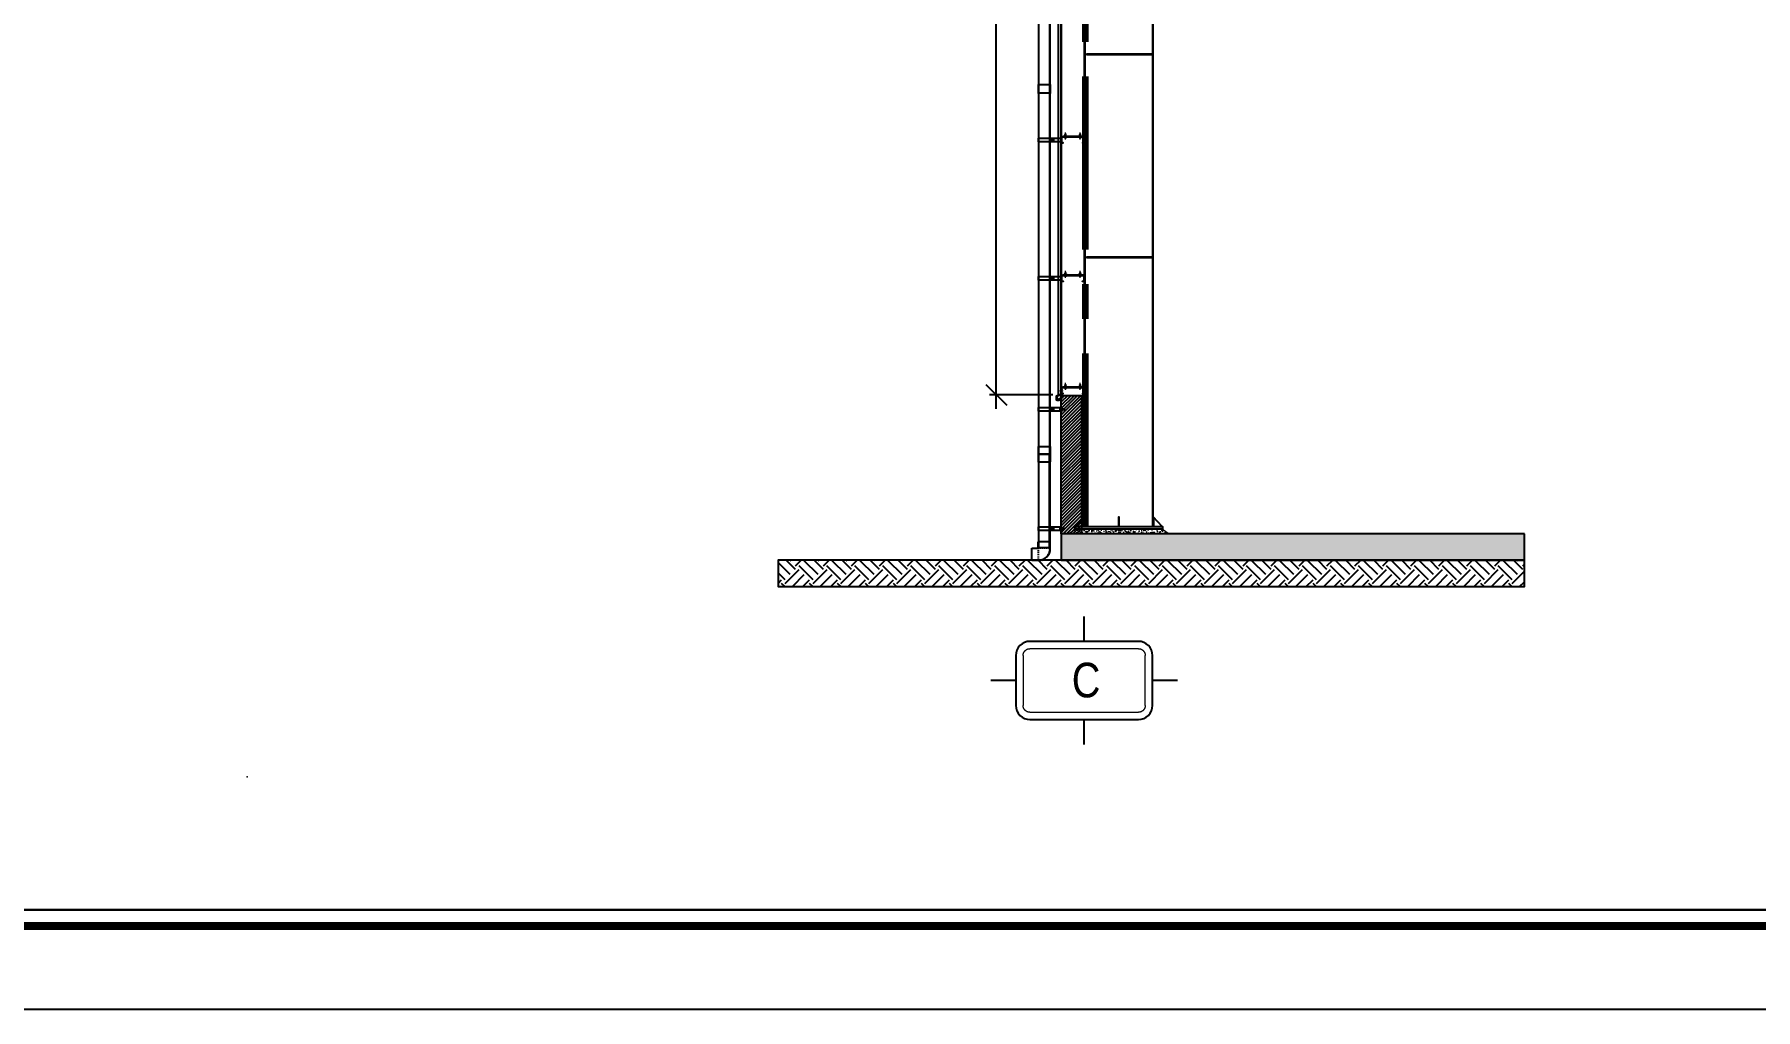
# Model space of a CAD drawing. Header units: inches. Extents: x 1359 to 46357, y -3807 to 191.
# Drawn here: x 23952.6 to 24139, y -1109.3 to -1003.7 of the extents above; entities that cross this region are included whole.
import ezdxf
from ezdxf.enums import TextEntityAlignment as Align

# ---------------------------------------------------------------- set-up
doc = ezdxf.new("R2010")
doc.units = ezdxf.units.IN
doc.header["$MEASUREMENT"] = 0
for name, pattern in [('CENTER', [2, 1.25, -0.25, 0.25, -0.25]), ('CENTER2', [28.575, 19.05, -3.175, 3.175, -3.175]), ('DASHED2', [9.525, 6.35, -3.175]), ('HIDDEN', [0.375, 0.25, -0.125])]:
    doc.linetypes.add(name, pattern=pattern)
for name, color, linetype in [('2', 2, 'Continuous'), ('2NET-VE', 8, 'Continuous'), ('3', 3, 'Continuous'), ('5', 5, 'Continuous'), ('7', 7, 'Continuous'), ('CAUTAO', 7, 'Continuous'), ('DASHED', 8, 'DASHED2'), ('DIM', 8, 'Continuous'), ('DOWNPOUT', 52, 'Continuous'), ('flashing', 6, 'Continuous'), ('GIANG', 1, 'Continuous'), ('ROOFING', 4, 'Continuous'), ('STRUCTURE', 1, 'Continuous')]:
    doc.layers.add(name, color=color, linetype=linetype)
for name, color, linetype, lineweight in [('251', 251, 'Continuous', 9), ('8', 8, 'CENTER2', 13), ('S-GRID-LINES', 1, 'Continuous', 0), ('S-STEEL-BEAM', 3, 'Continuous', 0), ('Z-DIMENSIONS', 1, 'Continuous', 0)]:
    doc.layers.add(name, color=color, linetype=linetype, lineweight=lineweight)
doc.styles.add('hx2', font='VHARIALN.TTF')
doc.styles.add('ST1', font='vntimeh.shx', dxfattribs={"width": 0.6})
doc.styles.add('ST4', font='VHARIALN.TTF')
doc.dimstyles.new('150', dxfattribs={"dimtxt": 3, "dimasz": 1.5, "dimexe": 0.5, "dimexo": 0.5, "dimgap": 1, "dimtad": 1, "dimdec": 0, "dimlfac": 150, "dimzin": 0, "dimdsep": 46, "dimtxsty": 'ST1', "dimblk": 'OBLIQUE', "dimcen": 1, "dimdle": 1, "dimclrd": 8, "dimclre": 8, "dimclrt": 3, "dimadec": 0, "dimazin": 0, "dimtfac": 1, "dimtdec": 0, "dimtix": 1, "dimtmove": 1, "dimatfit": 3, "dimfxl": 0, "dimtfill": 1, "dimtolj": 1, "dimtzin": 0, "dimlwd": -1, "dimlwe": -1, "dimarcsym": 1})

# ---------------------------------------------------------------- blocks, each defined once
blk = doc.blocks.new('A2SBCVN-D')
at = {"layer": '2', "color": 157, "linetype": 'Continuous'}
blk.add_lwpolyline([(0, 420), (594, 420), (594, 0), (0, 0)], close=True, dxfattribs=at)
at = {"layer": '2', "color": 167, "linetype": 'Continuous', "const_width": 0.871}
blk.add_lwpolyline([(10.59, 9.07), (583.41, 9.07), (583.41, 410.93), (10.59, 410.93)], close=True, dxfattribs=at)
at = {"layer": '2', "color": 147, "linetype": 'Continuous'}
blk.add_lwpolyline([(12.33, 10.81), (581.67, 10.81), (581.67, 409.19), (12.33, 409.19)], close=True, dxfattribs=at)
at = {"layer": '3', "ltscale": 0.5, "style": 'ST4'}
for tag, p in [('TENBANVE', (551.34, 319.39)), ('STT', (569.26, 24.56))]:
    blk.add_attdef(tag, text='', height=3, dxfattribs=at).set_placement(p, align=Align.MIDDLE_CENTER)
blk = doc.blocks.new('*A814')
at = {"layer": 'S-STEEL-BEAM', "color": 2, "linetype": 'Continuous', "lineweight": 0}
for p, q in [((152.638, 276.631), (149.088, 276.631)), ((149.088, 276.631), (149.088, 276.581)), ((149.088, 276.581), (152.638, 276.581))]:
    blk.add_line(p, q, dxfattribs=at)
blk = doc.blocks.new('*U7')
at = {"layer": '2NET-VE', "ltscale": 0.5}
for p, q in [((0, 8), (12, 8)), ((26, 7), (26, 7)), ((0, -8), (12, -8)), ((26, -7), (26, -7))]:
    blk.add_line(p, q, dxfattribs=at)
at = {"layer": '7', "linetype": 'Continuous'}
for p, q in [((25, 6), (26, 8)), ((25, -6), (27, 6)), ((26, 8), (27, 6)), ((27, 6), (28, 8)), ((27, -6), (28, 6)), ((28, 6), (30, 8)), ((28, 8), (28, 6)), ((29, -6), (30, 6)), ((30, 6), (32, 8)), ((30, 8), (30, 6)), ((31, -6), (32, 6)), ((32, 6), (34, 8)), ((32, 8), (32, 6)), ((33, -6), (34, 6)), ((33, -6), (34, 6)), ((34, 8), (34, 6)), ((34, 6), (35, 8)), ((35, 8), (36, 6)), ((35, -6), (36, 6)), ((36, 6), (37, 8)), ((37, 8), (38, 6)), ((37, -6), (38, 6)), ((37, -6), (38, 6)), ((37, -6), (38, 6)), ((38, 6), (39, 8)), ((39, 8), (40, 6)), ((39, -6), (40, 6)), ((45, 6), (40, 6)), ((45, 6), (45, -6)), ((25, -6), (24, -6)), ((25, -6), (26, -8)), ((25, -6), (25, -6)), ((26, -8), (27, -6)), ((27, -6), (28, -8)), ((28, -8), (29, -6)), ((29, -6), (30, -8)), ((30, -8), (31, -6)), ((31, -6), (32, -8)), ((32, -8), (33, -6)), ((33, -8), (35, -6)), ((33, -6), (33, -8)), ((35, -8), (37, -6)), ((35, -6), (35, -8)), ((37, -6), (37, -8)), ((37, -8), (39, -6)), ((39, -6), (45, -6))]:
    blk.add_line(p, q, dxfattribs=at)
at = {"layer": '8', "ltscale": 10}
blk.add_line((-33, 0), (68, 0), dxfattribs=at)
at = {"layer": '8', "linetype": 'Continuous'}
for p, q in [((-10, 9), (-10, 12)), ((-10, -12), (-10, 12)), ((-1, 15), (-9, 15)), ((-1, 9), (-9, 9)), ((0, 9), (0, 12)), ((0, -12), (0, 12)), ((12, -18), (12, 18)), ((12, 18), (14, 18)), ((14, -18), (14, 18)), ((14, 9), (14, 12)), ((14, -12), (14, 12)), ((15, 15), (23, 15)), ((15, 9), (23, 9)), ((24, 9), (24, 12)), ((24, -12), (24, 12)), ((-10, -9), (-10, -12)), ((-1, -9), (-9, -9)), ((-9, -15), (-1, -15)), ((0, -9), (0, -12)), ((12, -18), (14, -18)), ((14, -9), (14, -12)), ((15, -9), (23, -9)), ((23, -15), (15, -15)), ((24, -9), (24, -12))]:
    blk.add_line(p, q, dxfattribs=at)
for centre, radius, start, end in [((-5, 12), 5.58, 146.602, 180), ((-6, 12), 4.1, 180, 228.5476), ((-6, 6), 4.1, 131.4524, 180), ((-6, 12), 5.58, 0, 33.398), ((-4, 12), 4.1, 311.4524, 0), ((-4, 6), 4.1, 0, 48.5476), ((20, 12), 5.58, 146.602, 180), ((18, 12), 4.1, 180, 228.5476), ((18, 6), 4.1, 131.4524, 180), ((19, 12), 5.58, 0, 33.398), ((20, 12), 4.1, 311.4524, 0), ((20, 6), 4.1, 0, 48.5476), ((-6, -6), 4.1, 180, 228.5476), ((-6, -12), 4.1, 131.4524, 180), ((-5, -12), 5.58, 180, 213.398), ((-4, -6), 4.1, 311.4524, 0), ((-4, -12), 4.1, 0, 48.5476), ((-6, -12), 5.58, 326.602, 0), ((18, -6), 4.1, 180, 228.5476), ((18, -12), 4.1, 131.4524, 180), ((20, -12), 5.58, 180, 213.398), ((20, -6), 4.1, 311.4524, 0), ((20, -12), 4.1, 0, 48.5476), ((19, -12), 5.58, 326.602, 0)]:
    blk.add_arc(centre, radius, start, end, dxfattribs=at)
blk = doc.blocks.new('*U8')
at = {"layer": '2NET-VE', "ltscale": 0.5}
for p, q in [((0, 8), (12, 8)), ((26, 7), (26, 7)), ((0, -8), (12, -8)), ((26, -7), (26, -7))]:
    blk.add_line(p, q, dxfattribs=at)
at = {"layer": '7', "linetype": 'Continuous'}
for p, q in [((25, 6), (26, 8)), ((25, -6), (27, 6)), ((26, 8), (27, 6)), ((27, 6), (28, 8)), ((27, -6), (28, 6)), ((28, 6), (30, 8)), ((28, 8), (28, 6)), ((29, -6), (30, 6)), ((30, 6), (32, 8)), ((30, 8), (30, 6)), ((31, -6), (32, 6)), ((32, 6), (34, 8)), ((32, 8), (32, 6)), ((33, -6), (34, 6)), ((33, -6), (34, 6)), ((34, 8), (34, 6)), ((34, 6), (35, 8)), ((35, 8), (36, 6)), ((35, -6), (36, 6)), ((36, 6), (37, 8)), ((37, 8), (38, 6)), ((37, -6), (38, 6)), ((37, -6), (38, 6)), ((37, -6), (38, 6)), ((38, 6), (39, 8)), ((39, 8), (40, 6)), ((39, -6), (40, 6)), ((45, 6), (40, 6)), ((45, 6), (45, -6)), ((25, -6), (24, -6)), ((25, -6), (26, -8)), ((25, -6), (25, -6)), ((26, -8), (27, -6)), ((27, -6), (28, -8)), ((28, -8), (29, -6)), ((29, -6), (30, -8)), ((30, -8), (31, -6)), ((31, -6), (32, -8)), ((32, -8), (33, -6)), ((33, -8), (35, -6)), ((33, -6), (33, -8)), ((35, -8), (37, -6)), ((35, -6), (35, -8)), ((37, -6), (37, -8)), ((37, -8), (39, -6)), ((39, -6), (45, -6))]:
    blk.add_line(p, q, dxfattribs=at)
at = {"layer": '8', "ltscale": 10}
blk.add_line((-33, 0), (68, 0), dxfattribs=at)
at = {"layer": '8', "linetype": 'Continuous'}
for p, q in [((-10, 9), (-10, 12)), ((-10, -12), (-10, 12)), ((-1, 15), (-9, 15)), ((-1, 9), (-9, 9)), ((0, 9), (0, 12)), ((0, -12), (0, 12)), ((12, -18), (12, 18)), ((12, 18), (14, 18)), ((14, -18), (14, 18)), ((14, 9), (14, 12)), ((14, -12), (14, 12)), ((15, 15), (23, 15)), ((15, 9), (23, 9)), ((24, 9), (24, 12)), ((24, -12), (24, 12)), ((-10, -9), (-10, -12)), ((-1, -9), (-9, -9)), ((-9, -15), (-1, -15)), ((0, -9), (0, -12)), ((12, -18), (14, -18)), ((14, -9), (14, -12)), ((15, -9), (23, -9)), ((23, -15), (15, -15)), ((24, -9), (24, -12))]:
    blk.add_line(p, q, dxfattribs=at)
for centre, radius, start, end in [((-5, 12), 5.58, 146.602, 180), ((-6, 12), 4.1, 180, 228.5476), ((-6, 6), 4.1, 131.4524, 180), ((-6, 12), 5.58, 0, 33.398), ((-4, 12), 4.1, 311.4524, 0), ((-4, 6), 4.1, 0, 48.5476), ((20, 12), 5.58, 146.602, 180), ((18, 12), 4.1, 180, 228.5476), ((18, 6), 4.1, 131.4524, 180), ((19, 12), 5.58, 0, 33.398), ((20, 12), 4.1, 311.4524, 0), ((20, 6), 4.1, 0, 48.5476), ((-6, -6), 4.1, 180, 228.5476), ((-6, -12), 4.1, 131.4524, 180), ((-5, -12), 5.58, 180, 213.398), ((-4, -6), 4.1, 311.4524, 0), ((-4, -12), 4.1, 0, 48.5476), ((-6, -12), 5.58, 326.602, 0), ((18, -6), 4.1, 180, 228.5476), ((18, -12), 4.1, 131.4524, 180), ((20, -12), 5.58, 180, 213.398), ((20, -6), 4.1, 311.4524, 0), ((20, -12), 4.1, 0, 48.5476), ((19, -12), 5.58, 326.602, 0)]:
    blk.add_arc(centre, radius, start, end, dxfattribs=at)
blk = doc.blocks.new('*U71')
at = {"layer": '2', "color": 2, "ltscale": 0.015}
for p, q in [((-65, 248), (-65, 250)), ((-65, 2), (-65, 0))]:
    blk.add_line(p, q, dxfattribs=at)
blk.add_lwpolyline([(-65, 20), (-64, 20), (-64, 1), (-1, 1), (-1, 249), (-64, 249), (-64, 230), (-65, 230), (-65, 250), (0, 250), (0, 0), (-65, 0), (-65, 20), (-63, 20)], dxfattribs=at)
at = {"layer": '5'}
for points in [[(8, 235), (0, 235), (0, -10), (8, -10)], [(8, 235), (8, -10)]]:
    blk.add_lwpolyline(points, dxfattribs=at)
at = {"layer": 'GIANG', "xscale": 0.75, "yscale": 0.75, "zscale": 0.75}
for name, p in [('*U8', (-1, 205)), ('*U7', (-1, 45))]:
    blk.add_blockref(name, p, dxfattribs=at)
blk = doc.blocks.new('*U835')
at = {"layer": 'GIANG', "xscale": 0.005000000000000001, "yscale": 0.005000000000000001, "zscale": 0.005000000000000001, "rotation": 90}
blk.add_blockref('*U71', (0.512, 0.002), dxfattribs=at)
blk = doc.blocks.new('*U836')
at = {"layer": 'DIM', "color": 0, "linetype": 'ByBlock', "lineweight": -2, "transparency": 16777216}
blk.add_blockref('*U835', (0, 0), dxfattribs=at)
blk = doc.blocks.new('*U842')
at = {"layer": 'GIANG', "xscale": 0.005000000000000001, "yscale": 0.005000000000000001, "zscale": 0.005000000000000001, "rotation": 90}
blk.add_blockref('*U71', (0.512, 0.002), dxfattribs=at)
blk = doc.blocks.new('*U843')
at = {"layer": 'DIM', "color": 0, "linetype": 'ByBlock', "lineweight": -2, "transparency": 16777216}
blk.add_blockref('*U842', (0, 0), dxfattribs=at)
blk = doc.blocks.new('*U844')
at = {"layer": 'GIANG', "xscale": 0.005000000000000001, "yscale": 0.005000000000000001, "zscale": 0.005000000000000001, "rotation": 90}
blk.add_blockref('*U71', (0.512, 0.002), dxfattribs=at)
blk = doc.blocks.new('*U845')
at = {"layer": 'DIM', "color": 0, "linetype": 'ByBlock', "lineweight": -2, "transparency": 16777216}
blk.add_blockref('*U844', (0, 0), dxfattribs=at)
blk = doc.blocks.new('TENTRUC')
at = {"layer": '7'}
for p, q in [((0, 8.27), (0, 10.26)), ((-7.48, 5.13), (-5.48, 5.13)), ((5.48, 5.13), (7.48, 5.13)), ((0, 0), (0, 2))]:
    blk.add_line(p, q, dxfattribs=at)
blk.add_lwpolyline([(-4.36, 8.27), (4.36, 8.27, -0.414214), (5.48, 7.14), (5.48, 3.12, -0.414214), (4.36, 2), (-4.36, 2, -0.414214), (-5.48, 3.12), (-5.48, 7.14, -0.414214)], format="xyb", close=True, dxfattribs=at)
at = {"layer": '8', "ltscale": 15}
blk.add_lwpolyline([(-4.36, 7.68), (4.36, 7.68, -0.414214), (4.9, 7.14), (4.9, 3.12, -0.414214), (4.36, 2.58), (-4.36, 2.58, -0.414214), (-4.9, 3.12), (-4.9, 7.14, -0.414214)], format="xyb", close=True, dxfattribs=at)
at = {"style": 'hx2'}
blk.add_attdef('TR', text='', height=3, dxfattribs=at).set_placement((-0.22, 3.54), align=Align.CENTER)
blk = doc.blocks.new('Short_Self_drilling')
at = {"layer": 'STRUCTURE', "color": 1, "linetype": 'Continuous'}
for p, q in [((6, 2), (-6, 2)), ((5, 4), (-5, 4)), ((-3, 3), (-5, 3)), ((3, 7), (-3, 7)), ((-3, 4), (-3, 7)), ((3, 3), (-3, 3)), ((-2, 3), (-2, 3)), ((6, 0), (0, 0)), ((2, 3), (2, 3)), ((2, -1), (2, 0)), ((3, 4), (3, 7)), ((5, 3), (3, 3)), ((3, -1), (-3, 0)), ((3, -3), (-3, -2)), ((3, -4), (-3, -3)), ((3, -6), (-3, -5)), ((3, -7), (-3, -6)), ((-2, -8), (-3, -8)), ((-2, -1), (-2, -1)), ((-2, -3), (-2, -2)), ((-2, -4), (-2, -4)), ((-2, -6), (-2, -5)), ((-2, -7), (-2, -7)), ((-2, -12), (-2, -8)), ((3, -9), (-1, -8)), ((2, -2), (2, -2)), ((2, -4), (2, -3)), ((2, -5), (2, -5)), ((2, -7), (2, -6)), ((2, -8), (2, -8)), ((2, -12), (2, -9))]:
    blk.add_line(p, q, dxfattribs=at)
blk.add_lwpolyline([(6, 1), (6, 2), (2, 3), (-2, 3), (-6, 2), (-6, 1)], close=True, dxfattribs=at)
for points in [[(-6, 1, -0.088869), (-6, 0), (0, 0)], [(0, 4), (0, 6, 0.338878), (-3, 6), (-3, 4)], [(3, 4), (3, 6, 0.338878), (0, 6), (0, 4)], [(0, -14), (-1, -12, -0.148657), (-1, -11), (-2, -8, -0.815006), (-1, -8, 0.150833), (-1, -9)], [(2, -12), (0, -14, -0.333596), (0, -14), (-2, -12)], [(2, -12), (2, -12, 0.52242), (1, -12), (0, -14)]]:
    blk.add_lwpolyline(points, format="xyb", dxfattribs=at)
for points in [[(3, -1), (2, -2), (-2, -1), (-3, 0), (-2, 0)], [(3, -3), (2, -3), (-2, -2), (-3, -2), (-2, -1), (2, -2), (3, -3)], [(3, -4), (2, -5), (-2, -4), (-3, -3), (-2, -3), (2, -4), (3, -4)], [(3, -6), (2, -6), (-2, -5), (-3, -5), (-2, -4), (2, -5), (3, -6)], [(3, -7), (2, -8), (-2, -7), (-3, -6), (-2, -6), (2, -7), (3, -7)], [(-2, -9), (-2, -8), (-3, -8), (-2, -7), (-2, -8)], [(-1, 0), (2, -1), (3, -1)], [(-1, -8), (2, -8), (3, -9)], [(3, -9), (2, -9), (-1, -9)]]:
    blk.add_lwpolyline(points, dxfattribs=at)
for centre, radius, start, end in [((-5, 3), 0.455, 109.7949, 250.2674), ((-3, 7), 0.429, 90.0311, 180.0311), ((3, 7), 0.429, 0.0311, 90.0311), ((5, 3), 0.435, 279.7276, 80.3347), ((10, 0), 3.74, 162.2963, 182.6103)]:
    blk.add_arc(centre, radius, start, end, dxfattribs=at)
blk = doc.blocks.new('HFR-1')
at = {"layer": 'STRUCTURE', "color": 1, "linetype": 'Continuous'}
for p, q in [((-6, 0), (6, 0)), ((-5, 1), (-3, 1)), ((5, 1), (3, 1)), ((-2, -1), (-3, -2)), ((-3, -2), (3, -1)), ((-3, -2), (3, -2)), ((-3, -2), (-2, -3)), ((-2, -2), (-3, -2)), ((-3, -2), (-2, -2)), ((-3, -3), (3, -3)), ((-3, -3), (-2, -3)), ((-2, -3), (-3, -3)), ((-2, -3), (-3, -4)), ((-3, -4), (3, -4)), ((-3, -4), (3, -4)), ((-3, -4), (-2, -4)), ((-3, -4), (-2, -5)), ((-2, -4), (-3, -4)), ((-3, -5), (3, -5)), ((-3, -5), (-2, -5)), ((-2, -5), (-3, -5)), ((-2, -5), (-3, -6)), ((-3, -6), (3, -6)), ((-3, -7), (3, -6)), ((-3, -6), (-2, -6)), ((-2, -6), (-3, -7)), ((-3, -7), (3, -7)), ((-3, -7), (-2, -7)), ((-3, -7), (-2, -8)), ((-2, -7), (-3, -7)), ((-3, -8), (3, -8)), ((-3, -8), (-2, -8)), ((-2, -8), (-3, -8)), ((-2, -8), (-3, -9)), ((-3, -9), (3, -9)), ((-3, -9), (-2, -9)), ((-3, -9), (3, -9)), ((-3, -9), (-2, -10)), ((-2, -9), (-3, -9)), ((-2, -10), (-3, -11)), ((-3, -10), (2, -10)), ((-3, -10), (-2, -10)), ((-2, -10), (-3, -10)), ((-3, -12), (1, -11)), ((-3, -11), (1, -11)), ((-3, -11), (-2, -11)), ((-2, -11), (-3, -12)), ((-3, -12), (-2, -12)), ((2, -1), (-2, -1)), ((-2, -3), (2, -2)), ((2, -2), (-2, -2)), ((-2, -2), (2, -2)), ((2, -2), (-2, -3)), ((-2, -3), (2, -3)), ((2, -3), (-2, -3)), ((-2, -4), (2, -4)), ((2, -4), (-2, -4)), ((-2, -5), (2, -5)), ((-2, -5), (2, -5)), ((2, -5), (-2, -5)), ((2, -5), (-2, -5)), ((-2, -6), (2, -6)), ((2, -6), (-2, -6)), ((-2, -7), (2, -7)), ((-2, -8), (2, -7)), ((2, -7), (-2, -7)), ((2, -7), (-2, -8)), ((-2, -8), (2, -8)), ((2, -8), (-2, -8)), ((-2, -9), (2, -9)), ((2, -9), (-2, -9)), ((1, -10), (-2, -10)), ((-2, -10), (2, -10)), ((-2, -10), (1, -10)), ((2, -10), (-2, -10)), ((-2, -11), (1, -11)), ((1, -11), (-2, -11)), ((-2, -12), (0, -12)), ((-2, -17), (-2, -12)), ((-2, -17), (-2, -17)), ((-2, -17), (0, -20)), ((-1, -17), (0, -20)), ((0, -19), (1, -17)), ((0, -20), (2, -17)), ((2, -2), (3, -1)), ((3, -1), (2, -1)), ((2, -2), (3, -2)), ((3, -2), (2, -2)), ((3, -3), (2, -2)), ((2, -3), (3, -3)), ((3, -4), (2, -3)), ((2, -4), (3, -4)), ((2, -5), (3, -4)), ((3, -4), (2, -4)), ((2, -5), (3, -5)), ((3, -5), (2, -5)), ((3, -6), (2, -5)), ((2, -6), (3, -6)), ((2, -7), (3, -6)), ((3, -6), (2, -6)), ((2, -7), (3, -7)), ((3, -7), (2, -7)), ((3, -8), (2, -7)), ((2, -8), (3, -8)), ((3, -9), (2, -8)), ((2, -9), (3, -9)), ((2, -10), (3, -9)), ((3, -9), (2, -9)), ((3, -11), (2, -10)), ((2, -10), (2, -10)), ((2, -16), (2, -10)), ((2, -10), (2, -10)), ((2, -10), (3, -10)), ((3, -10), (2, -10)), ((2, -10), (3, -10)), ((2, -11), (2, -11)), ((2, -11), (3, -11)), ((2, -11), (3, -11)), ((2, -11), (3, -11)), ((2, -12), (3, -11)), ((3, -11), (2, -11)), ((2, -11), (2, -11)), ((2, -17), (2, -12)), ((2, -12), (2, -12))]:
    blk.add_line(p, q, dxfattribs=at)
at = {"layer": 'STRUCTURE', "color": 1, "linetype": 'Continuous', "ltscale": 8}
for p in [(-3, 1), (3, 1)]:
    blk.add_line(p, (0, 1), dxfattribs=at)
at = {"layer": 'STRUCTURE', "color": 1, "linetype": 'DASHED2'}
for p in [(-2, 1), (2, 1)]:
    blk.add_line(p, (0, 0), dxfattribs=at)
at = {"layer": 'STRUCTURE', "color": 1, "linetype": 'Continuous', "ltscale": 8}
for centre, start, end in [((-5, 0), 130.41, 194.8062), ((5, 0), 345.1938, 49.59)]:
    blk.add_arc(centre, 0.801, start, end, dxfattribs=at)
at = {"layer": 'STRUCTURE', "color": 1, "linetype": 'Continuous'}
for centre, radius, start, end in [((-7, -9), 9.14, 58.065, 78.8402), ((5, -4), 3.83, 84.2039, 134.3621), ((-2, -17), 0.59, 34.2302, 144.5641), ((-1, -10), 1.93, 296.6041, 355.3922), ((0, -19), 0.331, 231.6348, 305.4287), ((2, -10), 0.444, 15.9762, 172.6971), ((-1, -16), 2.2, 324.0048, 357.8268)]:
    blk.add_arc(centre, radius, start, end, dxfattribs=at)
blk = doc.blocks.new('_Oblique')
at = {"color": 0, "linetype": 'ByBlock', "lineweight": -2}
blk.add_line((-0.5, -0.5), (0.5, 0.5), dxfattribs=at)
blk = doc.blocks.new('*D847')
at = {"layer": 'Defpoints', "color": 0, "transparency": 16777216}
for p in [(23969.27, -943.82), (23973.86, -943.82), (23973.86, -1015.02)]:
    blk.add_point(p, dxfattribs=at)
at = {"layer": 'flashing', "color": 8, "linetype": 'Continuous', "transparency": 16777216}
for p, q in [((23969.27, -1016.02), (23969.27, -942.82)), ((23973.36, -943.82), (23968.77, -943.82)), ((23973.36, -1015.02), (23968.77, -1015.02))]:
    blk.add_line(p, q, dxfattribs=at)
at = {"layer": 'flashing', "color": 8, "transparency": 16777216, "xscale": 1.5, "yscale": 1.5, "zscale": 1.5}
for p, rotation in [((23969.27, -943.82), 90), ((23969.27, -1015.02), 270)]:
    blk.add_blockref('_Oblique', p, dxfattribs=dict(at, rotation=rotation))
at = {"layer": 'flashing', "color": 3, "transparency": 16777216, "insert": (23966.77, -979.42), "char_height": 3, "attachment_point": 5, "rotation": 90, "style": 'ST1', "bg_fill": 3, "box_fill_scale": 1.25, "bg_fill_color": 256, "bg_fill_true_color": 13158600, "bg_fill_transparency": 13544348}
blk.add_mtext('\\A1;10680', dxfattribs=at)
blk = doc.blocks.new('PHEU THU NUOC')
at = {"color": 8}
blk.add_line((312268.7, -34593.7), (312298.1, -34593.7), dxfattribs=at)
for points in [[(312268.7, -34613.6), (312268.7, -34593.7), (312264, -34593.7), (312264, -34593.9), (312268.4, -34593.9), (312268.4, -34613.9)], [(312298.1, -34611.7), (312298.1, -34593.7), (312301.7, -34593.7), (312301.7, -34593.9), (312298.3, -34593.9), (312298.3, -34611.8)]]:
    blk.add_lwpolyline(points, dxfattribs=at)
blk.add_open_spline([(312268.4, -34613.9), (312273.1, -34608.5), (312281.2, -34607.7), (312290.8, -34610.5), (312296.7, -34611.3), (312298.3, -34611.5)], degree=3, knots=[0, 0, 0, 0, 20.015853, 34.788778, 40.675458, 40.675458, 40.675458, 40.675458], dxfattribs=at)
blk.add_spline([(312298.3, -34611.5), (312285.7, -34614.5), (312279.2, -34613.8), (312268.4, -34613.9)], degree=3, dxfattribs=at)
blk = doc.blocks.new('RIVET')
at = {"color": 8}
for p, q in [((-6, 2), (-7, 0)), ((-7, 0), (-6, -2)), ((-6, -2), (-6, 2)), ((-6, -2), (-6, 2)), ((-2, -2), (-2, 2)), ((-2, 2), (0, 2)), ((0, 2), (0, 4)), ((0, 4), (0, 4)), ((0, 4), (1, 2)), ((0, -4), (0, 4)), ((0, -2), (0, 2)), ((1, 2), (1, -2)), ((1, -1), (1, 1)), ((1, 1), (1, 1)), ((0, -2), (-2, -2)), ((1, -2), (0, -4)), ((0, -4), (0, -2)), ((0, -4), (0, -4)), ((1, -1), (1, -1))]:
    blk.add_line(p, q, dxfattribs=at)
for centre, radius, start, end in [((-4, 0), 2.84, 64.6352, 125.2369), ((-5, 1), 1.01, 101.5667, 142.2309), ((-1, 5), 2.74, 240.4783, 268.3625), ((0, 4), 0.1, 90, 180), ((0, 4), 0.1, 26.5651, 90), ((0, 2), 0.1, 270, 0), ((0, 2), 1, 0, 26.5651), ((9, 1), 7.12, 179.0778, 187.9518), ((9, -1), 7.76, 172.415, 180.5555), ((-4, 0), 2.84, 234.7631, 295.3648), ((-5, -1), 1.01, 217.7691, 258.4333), ((-1, -5), 2.74, 91.6375, 119.5217), ((0, -2), 0.1, 0, 90), ((0, -4), 0.1, 270, 333.4349), ((0, -4), 0.1, 180, 270), ((0, -2), 1, 333.4349, 0)]:
    blk.add_arc(centre, radius, start, end, dxfattribs=at)
blk = doc.blocks.new('A$C074D4DC8')
at = {"color": 9}
for p, q in [((80, 232), (80, 100)), ((13, 108), (13, 8)), ((38, 102), (38, 2)), ((80, 100), (80, 0)), ((122, 102), (122, 2)), ((147, 108), (147, 8))]:
    blk.add_line(p, q, dxfattribs=at)
for centre, radius, start, end in [((80, 152), 80, 326.5995, 213.4005), ((84, 166), 66.2, 93.6886, 266.3114), ((80, 319), 130, 241.9999, 298.0001), ((112, 166), 73.6, 116.1115, 243.8885), ((80, 319), 105, 247.6912, 292.3088), ((184, 166), 123, 147.491, 212.509), ((-24, 166), 123, 327.491, 32.509), ((48, 166), 73.6, 296.1115, 63.8885), ((76, 166), 66.2, 273.6886, 86.3114), ((80, 319), 180, 243.6718, 296.3282), ((80, 319), 205, 248.1186, 291.8814), ((80, 319), 155, 241.4707, 298.5293)]:
    blk.add_arc(centre, radius, start, end, dxfattribs=at)
for centre in [(80, 108), (80, 8)]:
    blk.add_ellipse(centre, major_axis=(-66.8, 0), ratio=0.12167, dxfattribs=at)
for centre in [(80, 80), (80, 58), (80, 32)]:
    blk.add_ellipse(centre, major_axis=(-66.8, 0), ratio=0.12167, start_param=0, end_param=3.141593, dxfattribs=at)
blk = doc.blocks.new('D90-90')
at = {"layer": 'ROOFING', "color": 254}
for p, q in [((-296910, -76158), (-296964, -76158)), ((-296910, -76158), (-296910, -76257)), ((-297059, -76253), (-297059, -76308)), ((-297059, -76308), (-296961, -76308)), ((-296910, -76257), (-296961, -76257)), ((-296961, -76257), (-296961, -76308))]:
    blk.add_line(p, q, dxfattribs=at)
at = {"layer": 'ROOFING', "color": 254, "linetype": 'HIDDEN'}
for p, q in [((-296910, -76161), (-296964, -76161)), ((-296960, -76255), (-296960, -76161)), ((-297057, -76253), (-297057, -76308)), ((-296963, -76258), (-297057, -76258)), ((-296910, -76255), (-296963, -76255)), ((-296963, -76255), (-296963, -76308))]:
    blk.add_line(p, q, dxfattribs=at)
at = {"layer": 'ROOFING', "color": 254}
blk.add_arc((-296964, -76253), 95, 90, 180, dxfattribs=at)
at = {"layer": 'ROOFING', "color": 254, "linetype": 'HIDDEN'}
blk.add_arc((-296964, -76253), 92.8, 90, 180, dxfattribs=at)
blk = doc.blocks.new('A$Cb70e0635')
at = {"layer": '7'}
h = blk.add_hatch(dxfattribs=at)
h.set_pattern_fill('ANSI31', color=252, scale=4.363636, angle=270, style=0)
h.set_pattern_definition([(315, (273844.77137, -332343.17117), (0.3856946079, 0.3856946079), [])])
h.paths.add_polyline_path([(21, 8), (21, 6), (31, 6), (31, 8)])
h.paths.add_polyline_path([(31, 4), (31, 6), (21, 6), (21, 4)])
h.paths.add_polyline_path([(7, 6), (7, 4), (16, 4), (16, 6)])
h.paths.add_polyline_path([(7, 8), (7, 6), (16, 6), (16, 8)])
for p, q in [((7, 8), (16, 8)), ((7, 8), (7, 3)), ((7, 4), (16, 4)), ((16, 2), (16, 9)), ((20, 11), (17, 11)), ((20, 8), (17, 8)), ((20, 3), (17, 3)), ((20, 1), (17, 1)), ((20, 2), (20, 9)), ((20, 2), (20, 9)), ((20, 2), (20, 9)), ((21, 8), (31, 8)), ((21, 4), (31, 4)), ((31, 8), (31, 3))]:
    blk.add_line(p, q, dxfattribs=at)
at = {"layer": '7', "color": 5}
blk.add_line((21, 6), (23, 6), dxfattribs=at)
at = {"layer": '7'}
for points in [[(16, 8), (7, 8), (7, 8), (7, 4), (7, 3), (16, 3)], [(20, 3), (39, 3), (39, 8), (21, 8)], [(39, 4), (50, 3), (50, 8), (39, 7)], [(50, 4), (62, 3), (62, 8), (50, 7)]]:
    blk.add_lwpolyline(points, dxfattribs=at)
blk.add_lwpolyline([(20, 11), (21, 11), (21, 0), (20, 0)], close=True, dxfattribs=at)
for centre, radius, start, end in [((18, 9), 1.7, 126.383, 233.617), ((21, 6), 4.03, 145.9279, 214.0721), ((18, 2), 1.7, 126.383, 233.617), ((19, 9), 1.7, 306.383, 53.617), ((16, 6), 4.03, 325.9279, 34.0721), ((19, 2), 1.7, 306.383, 53.617)]:
    blk.add_arc(centre, radius, start, end, dxfattribs=at)
at = {"layer": 'DIM', "color": 1, "linetype": 'CENTER2', "ltscale": 0.08}
blk.add_line((0, 6), (69, 6), dxfattribs=at)
blk = doc.blocks.new('18')
at = {"layer": '2'}
h = blk.add_hatch(color=142, dxfattribs=at)
edge = h.paths.add_edge_path()
edge.add_arc((20203.649, 1559.016), 0.184, 35.51709, 56.04186)
edge.add_line((20203.752, 1559.168), (20203.799, 1559.168))
edge.add_line((20203.799, 1559.168), (20203.799, 1559.123))
h = blk.add_hatch(color=142, dxfattribs=at)
edge = h.paths.add_edge_path()
edge.add_arc((20204.614, 1559.016), 0.184, 483.95814, 504.48291, ccw=False)
edge.add_line((20204.511, 1559.168), (20204.464, 1559.168))
edge.add_line((20204.464, 1559.168), (20204.464, 1559.123))
h = blk.add_hatch(color=142, dxfattribs=at)
edge = h.paths.add_edge_path()
edge.add_arc((20204.614, 1559.016), 0.184, 483.95814, 504.48291, ccw=False)
edge.add_line((20204.511, 1559.168), (20204.464, 1559.168))
edge.add_line((20204.464, 1559.168), (20204.464, 1559.123))
at = {"color": 240, "true_color": 0xfc0324}
for p, q in [((20203.69, 1554.383), (20203.766, 1554.383)), ((20203.728, 1554.421), (20203.728, 1554.344)), ((20203.69, 1546.558), (20203.766, 1546.558)), ((20203.728, 1546.596), (20203.728, 1546.519)), ((20203.69, 1539.058), (20203.766, 1539.058)), ((20203.728, 1539.096), (20203.728, 1539.019)), ((20203.69, 1531.558), (20203.766, 1531.558)), ((20203.728, 1531.596), (20203.728, 1531.519)), ((20203.69, 1524.558), (20203.766, 1524.558)), ((20203.69, 1517.058), (20203.766, 1517.058)), ((20203.69, 1509.558), (20203.766, 1509.558)), ((20203.69, 1502.462), (20203.766, 1502.462)), ((20203.69, 1496.003), (20203.766, 1496.003))]:
    blk.add_line(p, q, dxfattribs=at)
for points in [[(20204.445, 1554.283), (20204.445, 1554.483), (20203.212, 1554.483), (20203.212, 1554.283)], [(20203.818, 1554.483), (20203.638, 1554.483), (20203.638, 1554.283), (20203.818, 1554.283)], [(20204.445, 1546.458), (20204.445, 1546.658), (20203.212, 1546.658), (20203.212, 1546.458)], [(20203.818, 1546.658), (20203.638, 1546.658), (20203.638, 1546.458), (20203.818, 1546.458)], [(20204.445, 1538.958), (20204.445, 1539.158), (20203.212, 1539.158), (20203.212, 1538.958)], [(20203.818, 1539.158), (20203.638, 1539.158), (20203.638, 1538.958), (20203.818, 1538.958)], [(20204.445, 1531.458), (20204.445, 1531.658), (20203.212, 1531.658), (20203.212, 1531.458)], [(20203.818, 1531.658), (20203.638, 1531.658), (20203.638, 1531.458), (20203.818, 1531.458)], [(20204.445, 1524.458), (20204.445, 1524.658), (20203.212, 1524.658), (20203.212, 1524.458)], [(20203.818, 1524.658), (20203.638, 1524.658), (20203.638, 1524.458), (20203.818, 1524.458)], [(20204.445, 1516.958), (20204.445, 1517.158), (20203.212, 1517.158), (20203.212, 1516.958)], [(20203.818, 1517.158), (20203.638, 1517.158), (20203.638, 1516.958), (20203.818, 1516.958)], [(20204.445, 1509.458), (20204.445, 1509.658), (20203.212, 1509.658), (20203.212, 1509.458)], [(20203.818, 1509.658), (20203.638, 1509.658), (20203.638, 1509.458), (20203.818, 1509.458)], [(20204.445, 1502.362), (20204.445, 1502.562), (20203.212, 1502.562), (20203.212, 1502.362)], [(20203.818, 1502.562), (20203.638, 1502.562), (20203.638, 1502.362), (20203.818, 1502.362)], [(20204.445, 1495.903), (20204.445, 1496.103), (20203.212, 1496.103), (20203.212, 1495.903)], [(20203.818, 1496.103), (20203.638, 1496.103), (20203.638, 1495.903), (20203.818, 1495.903)]]:
    blk.add_lwpolyline(points, close=True, dxfattribs=at)
for centre in [(20203.728, 1554.383), (20203.728, 1546.558), (20203.728, 1539.058), (20203.728, 1531.558), (20203.728, 1524.558), (20203.728, 1517.058), (20203.728, 1509.558), (20203.728, 1502.462), (20203.728, 1496.003)]:
    blk.add_circle(centre, 0.03, dxfattribs=at)
at = {"layer": '2', "color": 142}
for points in [[(20203.752, 1559.168), (20203.799, 1559.168), (20203.799, 1559.123, 0.089796)], [(20204.511, 1559.168), (20204.464, 1559.168), (20204.464, 1559.123, -0.089796)], [(20204.511, 1559.168), (20204.464, 1559.168), (20204.464, 1559.123, -0.089796)]]:
    blk.add_lwpolyline(points, format="xyb", close=True, dxfattribs=at)
at = {"layer": 'DOWNPOUT'}
for points in [[(20203.818, 1539.167), (20203.818, 1558.668), (20203.799, 1558.726), (20203.799, 1559.168), (20204.464, 1559.168), (20204.464, 1558.726), (20204.445, 1558.668), (20204.445, 1539.167)], [(20203.82, 1519.608), (20203.82, 1539.105), (20203.8, 1539.163), (20203.8, 1539.606), (20204.466, 1539.606), (20204.466, 1539.163), (20204.446, 1539.105), (20204.446, 1519.608)], [(20203.821, 1500.05), (20203.821, 1519.547), (20203.801, 1519.605), (20203.801, 1520.047), (20204.467, 1520.047), (20204.467, 1519.605), (20204.447, 1519.547), (20204.447, 1500.05)], [(20204.449, 1500.006), (20204.449, 1494.974), (20203.822, 1494.974), (20203.822, 1500.006)]]:
    blk.add_lwpolyline(points, close=True, dxfattribs=at)
for points in [[(20203.839, 1539.167), (20203.839, 1558.671), (20203.82, 1558.729), (20203.82, 1559.168)], [(20204.424, 1539.167), (20204.424, 1558.671), (20204.444, 1558.729), (20204.444, 1559.168)], [(20203.84, 1519.608), (20203.84, 1539.109), (20203.821, 1539.167), (20203.821, 1539.606)], [(20204.425, 1519.608), (20204.425, 1539.109), (20204.445, 1539.167), (20204.445, 1539.606)], [(20203.842, 1500.05), (20203.842, 1519.55), (20203.822, 1519.608), (20203.822, 1520.047)], [(20204.427, 1500.05), (20204.427, 1519.55), (20204.446, 1519.608), (20204.446, 1520.047)], [(20203.843, 1494.974), (20203.843, 1500.006)], [(20204.428, 1494.974), (20204.428, 1500.006)]]:
    blk.add_lwpolyline(points, dxfattribs=at)
at = {"layer": 'DOWNPOUT', "color": 5}
blk.add_lwpolyline([(20203.8, 1499.619), (20203.8, 1500.427), (20204.47, 1500.427), (20204.47, 1499.619)], close=True, dxfattribs=at)
for points in [[(20203.821, 1499.619), (20203.821, 1500.427)], [(20204.449, 1499.619), (20204.449, 1500.427)]]:
    blk.add_lwpolyline(points, dxfattribs=at)
at = {"color": 9, "linetype": 'Continuous', "xscale": 0.02083333333212067, "yscale": 0.02083333333212067, "zscale": 0.0208333333335174}
blk.add_blockref('PHEU THU NUOC', (13698.228, 2279.883), dxfattribs=at)
at = {"color": 9}
for name, p, xscale, yscale, zscale in [('A$C074D4DC8', (20204.507, 1558.689), -0.004692049649747787, 0.004692049638833851, 0.004692049659369916), ('A$Cb70e0635', (20203.314, 1502.437), -0.004499999999097781, 0.004500000000916771, 0.004499999999999999), ('A$Cb70e0635', (20203.314, 1495.973), -0.004499999999097781, 0.004500000000916771, 0.004499999999999999)]:
    blk.add_blockref(name, p, dxfattribs=dict(at, xscale=xscale, yscale=yscale, zscale=zscale))
at = {"color": 1, "yscale": 0.004219397484121146, "zscale": 0.004219397473275025}
for p, xscale, rotation in [((20203.799, 1559.021), 0.004219397462864324, 89.9688728188591), ((20204.464, 1559.021), -0.004219397462864324, 270.0311271811409)]:
    blk.add_blockref('Short_Self_drilling', p, dxfattribs=dict(at, xscale=xscale, rotation=rotation))
at = {"layer": 'DASHED', "linetype": 'ByBlock', "xscale": -0.006681256949377712, "yscale": 0.006681256945739733, "zscale": 0.006681256945981843, "rotation": 180}
blk.add_blockref('D90-90', (22188.535, 985.453), dxfattribs=at)
at = {"layer": 'flashing', "color": 0, "ltscale": 500, "yscale": 0.00512774000162608, "zscale": 0.00512773998488284}
for p, xscale in [((20203.799, 1559.085), -0.005127739954332355), ((20204.464, 1559.097), 0.005127739954332355)]:
    blk.add_blockref('RIVET', p, dxfattribs=dict(at, xscale=xscale))
blk = doc.blocks.new('A$C02CA584A')
at = {"layer": '8', "ltscale": 5}
h = blk.add_hatch(dxfattribs=at)
h.set_pattern_fill('AR-CONC', color=256, scale=0.066667)
h.set_pattern_definition([(50, (2576.5221, -3024.45712), (0.478173455, -0.041834757), [0.05, -0.55]), (355, (2576.5221, -3024.4571), (-0.09250089, 0.50146142), [0.04, -0.44]), (100.451444, (2576.56194, -3024.4606), (0.385672565, 0.45962666), [0.04249346, -0.467428075]), (46.1842, (2576.5221, -3024.3238), (0.71149422, -0.11034619), [0.075, -0.825]), (96.635635, (2576.5814, -3024.333), (0.62310796, 0.6494124), [0.06374023, -0.7011425]), (351.184164, (2576.5221, -3024.3238), (0.62310796, 0.6494124), [0.06, -0.66]), (21, (2576.58876, -3024.35712), (0.397938035, -0.268412594), [0.05, -0.55]), (326, (2576.58876, -3024.3571), (0.16221022, 0.483433363), [0.04, -0.44]), (71.451445, (2576.62192, -3024.3795), (0.56014825, 0.21502077), [0.04249346, -0.467428075]), (37.5, (2576.5221, -3024.45712), (0.00810657, 0.221929236), [0, -0.434666667, 0, -0.446666667, 0, -0.441666667]), (7.5, (2576.5221, -3024.45712), (0.175379692, 0.262941141), [0, -0.254666667, 0, -0.424666667, 0, -0.168333333]), (327.5, (2576.37343, -3024.45712), (0.355881624, -0.015036581), [0, -0.166666667, 0, -0.52, 0, -0.69]), (317.5, (2576.30676, -3024.45712), (0.38879078, 0.066736655), [0, -0.216666667, 0, -0.345333333, 0, -0.49])])
h.paths.add_polyline_path([(56.0282, 15.2073), (56.4944, 15.5407), (62.8272, 15.5407), (63.2933, 15.2073)])
at = {"layer": 'DIM'}
h = blk.add_hatch(dxfattribs=at)
h.set_pattern_fill('ANSI31', color=8, scale=1.333333)
h.set_pattern_definition([(45, (-4315.83749, 371.76155), (-0.11785113, 0.11785113), [])])
h.paths.add_polyline_path([(55.5077, 25.2098), (56.9744, 25.2098), (56.9744, 15.2073), (55.5077, 15.2073)])
at = {"layer": 'flashing'}
h = blk.add_hatch(dxfattribs=at)
h.set_pattern_fill('AR-CONC', color=8, scale=0.107143, style=0)
h.set_pattern_definition([(50, (-860.3491, 235.96564), (0.76849305, -0.06723443), [0.08035714, -0.8839286]), (355, (-860.3491, 235.96564), (-0.14866214, 0.80592014), [0.0642857, -0.70714286]), (100.4514, (-860.28504, 235.96004), (0.6198315, 0.7386852), [0.06829306, -0.7512237]), (46.1842, (-860.3491, 236.1799), (1.14347255, -0.1773418), [0.1205357, -1.3258929]), (96.6356, (-860.2538, 236.1652), (1.0014243, 1.0436977), [0.1024396, -1.1268354]), (351.1842, (-860.3491, 236.1799), (1.0014235, 1.0436985), [0.0964286, -1.0607143]), (21, (-860.24194, 236.12636), (0.63954327, -0.4313774), [0.08035714, -0.8839286]), (326, (-860.24194, 236.12636), (0.260695, 0.7769465), [0.0642857, -0.70714286]), (71.4514, (-860.18865, 236.0904), (0.90023853, 0.3455684), [0.06829306, -0.7512237]), (37.5, (-860.34909, 235.96564), (0.01302842, 0.35667199), [0, -0.69857143, 0, -0.71785714, 0, -0.70982143]), (7.5, (-860.3491, 235.96564), (0.28186022, 0.42258398), [0, -0.40928571, 0, -0.6825, 0, -0.27053571]), (327.5, (-860.58801, 235.96564), (0.57195261, -0.02416593), [0, -0.26785714, 0, -0.83571429, 0, -1.10892857]), (317.5, (-860.69516, 235.96564), (0.62484232, 0.10725534), [0, -0.3482143, 0, -0.555, 0, -0.7875])])
h.paths.add_polyline_path([(88.9629, 15.2079), (55.5077, 15.2079), (55.5077, 13.3032), (88.9629, 13.3032)])
h = blk.add_hatch(dxfattribs=at)
h.set_pattern_fill('EARTH', color=8, scale=5.714286, angle=45, style=0)
h.set_pattern_definition([(45, (-860.3491, 235.9656), (1e-16, 2.020305), [1.4285714, -1.4285714]), (45, (-860.7279, 236.3445), (1e-16, 2.020305), [1.4285714, -1.4285714]), (45, (-861.1067, 236.7233), (1e-16, 2.020305), [1.4285714, -1.4285714]), (135, (-861.1067, 236.9758), (-2.020305, 3e-16), [1.4285714, -1.4285714]), (135, (-860.7279, 237.3546), (-2.020305, 3e-16), [1.4285714, -1.4285714]), (135, (-860.3491, 237.7334), (-2.020305, 3e-16), [1.4285714, -1.4285714])])
h.paths.add_polyline_path([(88.9629, 13.3032), (35.0531, 13.3032), (35.0531, 11.3984), (88.9629, 11.3984)])
at = {"color": 8}
for points in [[(88.9629, 15.2079), (55.5077, 15.2079), (55.5077, 13.3032), (88.9629, 13.3032)], [(88.9629, 13.3032), (35.0531, 13.3032), (35.0531, 11.3984), (88.9629, 11.3984)]]:
    blk.add_lwpolyline(points, close=True, dxfattribs=at)
at = {"layer": '2', "elevation": 0}
for points in [[(57.161, 15.7407), (56.5344, 15.7407), (57.161, 16.4073), (57.161, 16.4073), (57.161, 15.7407)], [(62.1605, 15.7407), (62.7872, 15.7407), (62.1605, 16.4073), (62.1605, 16.4073), (62.1605, 15.7407)]]:
    blk.add_lwpolyline(points, dxfattribs=at)
for points in [[(59.6816, 15.7407), (59.6816, 16.4073), (59.6416, 16.4073), (59.6416, 15.7407), (59.6816, 15.7407)], [(56.4944, 15.5407), (56.4944, 15.7407), (62.8272, 15.7407), (62.8272, 15.5407)]]:
    blk.add_lwpolyline(points, close=True, dxfattribs=at)
at = {"layer": '251', "elevation": 0}
blk.add_lwpolyline([(56.0282, 15.2073), (56.4944, 15.5407), (62.8272, 15.5407), (63.2933, 15.2073)], close=True, dxfattribs=at)
at = {"layer": '7', "color": 8}
blk.add_lwpolyline([(55.5077, 25.2098), (56.9744, 25.2098), (56.9744, 15.2073), (55.5077, 15.2073)], close=True, dxfattribs=at)
at = {"layer": '8', "linetype": 'Continuous'}
blk.add_line((59.6616, 15.7407, 0), (59.6616, 16.4207, 0), dxfattribs=at)
at = {"layer": 'flashing'}
blk.add_lwpolyline([(55.5077, 25.2098), (55.1776, 25.1793), (55.1776, 24.8621), (55.3643, 24.8621), (55.3643, 24.9899), (55.3709, 24.9899), (55.3709, 24.8554), (55.1709, 24.8554), (55.1709, 25.1855), (55.501, 25.2159), (55.5009, 25.8113), (55.5076, 25.8113), (55.5077, 25.2098)], dxfattribs=at)
at = {"layer": 'ROOFING', "color": 3}
for points in [[(55.5009, 25.2459), (55.3009, 25.2459), (55.3009, 96.4486), (55.5009, 96.4486), (55.5009, 25.2459)], [(55.3076, 25.2459), (55.3076, 96.4486)], [(55.4943, 25.2459), (55.4943, 96.4486)]]:
    blk.add_lwpolyline(points, dxfattribs=at)
at = {"layer": 'S-GRID-LINES', "color": 251, "linetype": 'CENTER', "lineweight": 100, "ltscale": 10}
blk.add_line((57.2543, 15.7407), (57.2543, 65.1252), dxfattribs=at)
at = {"layer": 'S-STEEL-BEAM', "color": 2, "linetype": 'Continuous', "lineweight": 0}
for p, q in [((62.0677, 77.794), (62.0677, 15.7407)), ((62.161, 15.7407), (62.161, 77.794)), ((57.161, 48.1949), (57.161, 65.0658)), ((57.2544, 48.1949), (57.2544, 65.1252)), ((57.161, 15.7407), (57.161, 48.674)), ((57.2544, 15.7407), (57.2544, 48.674))]:
    blk.add_line(p, q, dxfattribs=at)
at = {"lineweight": 0, "xscale": 1.333333333328483, "yscale": 1.333333333328483, "zscale": 1.333333333333333}
for p in [(-141.4495, -318.9612), (-141.4495, -333.6279)]:
    blk.add_blockref('*A814', p, dxfattribs=at)
at = {"color": 1, "xscale": 0.006399999997000689, "yscale": 0.006399999998393469, "zscale": 0.006399999999999998, "rotation": 89.96887248686654}
blk.add_blockref('Short_Self_drilling', (55.4943, 25.5317), dxfattribs=at)
at = {"color": 8, "extrusion": (0, 0, -1), "xscale": -0.003978929918957874, "yscale": 0.003978929933509789, "zscale": -0.003978929928789472, "rotation": 270}
blk.add_blockref('HFR-1', (-55.4943, 25.6131), dxfattribs=at)
at = {"layer": 'DIM', "extrusion": (0, 0, -1), "xscale": -1.333333333328483, "yscale": 1.333333333328483, "zscale": -1.333333333333333}
for name, p in [('*U836', (-56.4916, 43.8707)), ('*U843', (-56.4916, 33.8707)), ('*U845', (-56.4916, 25.7731))]:
    blk.add_blockref(name, p, dxfattribs=at)
at = {"layer": 'DIM', "color": 8}
ref = blk.add_blockref('TENTRUC', (57.161, 0), dxfattribs=dict(at, xscale=-0.9000000000232831, yscale=0.8999999999941792, zscale=0.8999999999999999))
ref.add_attrib('TR', 'c', dxfattribs={"layer": '0', "color": 3, "height": 2.5, "style": 'hx2'}).set_placement((57.2977, 3.398), align=Align.CENTER)
at = {"layer": 'flashing'}
dim = blk.add_linear_dim(base=(50.8113, 96.4486), p1=(55.4009, 25.2459), p2=(55.4009, 96.4486), angle=90, dimstyle='150', dxfattribs=at)
dim.commit()
dim.dimension.update_dxf_attribs({"geometry": '*D847', "text_midpoint": (48.3113, 60.8472), "insert": (-23918.4571, 1040.2636)})
at = {"color": 8, "xscale": -1.333333333335759, "yscale": 1.333333333333485, "zscale": 1.333333333333333}
blk.add_blockref('18', (26993.1238, -1979.0784), dxfattribs=at)

msp = doc.modelspace()

# ---------------------------------------------------------------- linework, layer by layer
at = {"layer": 'CAUTAO', "color": 8}
msp.add_lwpolyline([(23743.8231, -899.3405), (24252.5121, -899.3405), (24252.5121, -1098.5305), (23743.8231, -1098.5305)], close=True, dxfattribs=at)
msp.add_lwpolyline([(23743.8231, -899.3405), (24252.5121, -899.3405), (24252.5121, -1098.5305), (23743.8231, -1098.5305)], close=True, dxfattribs=at)
at = {"layer": 'Z-DIMENSIONS', "color": 250}
msp.add_point((23975.6181, -1084.1302), dxfattribs=at)

# ---------------------------------------------------------------- block references
at = {"layer": '2'}
msp.add_blockref('A2SBCVN-D', (23731.492, -1109.3405), dxfattribs=at)

# ---------------------------------------------------------------- next in the draw order: block references
at = {"color": 8, "xscale": 1.5, "yscale": 1.5, "zscale": 1.5}
msp.add_blockref('A$C02CA584A', (23980.5432, -1080.6098), dxfattribs=at)

doc.saveas('drawing.dxf')
